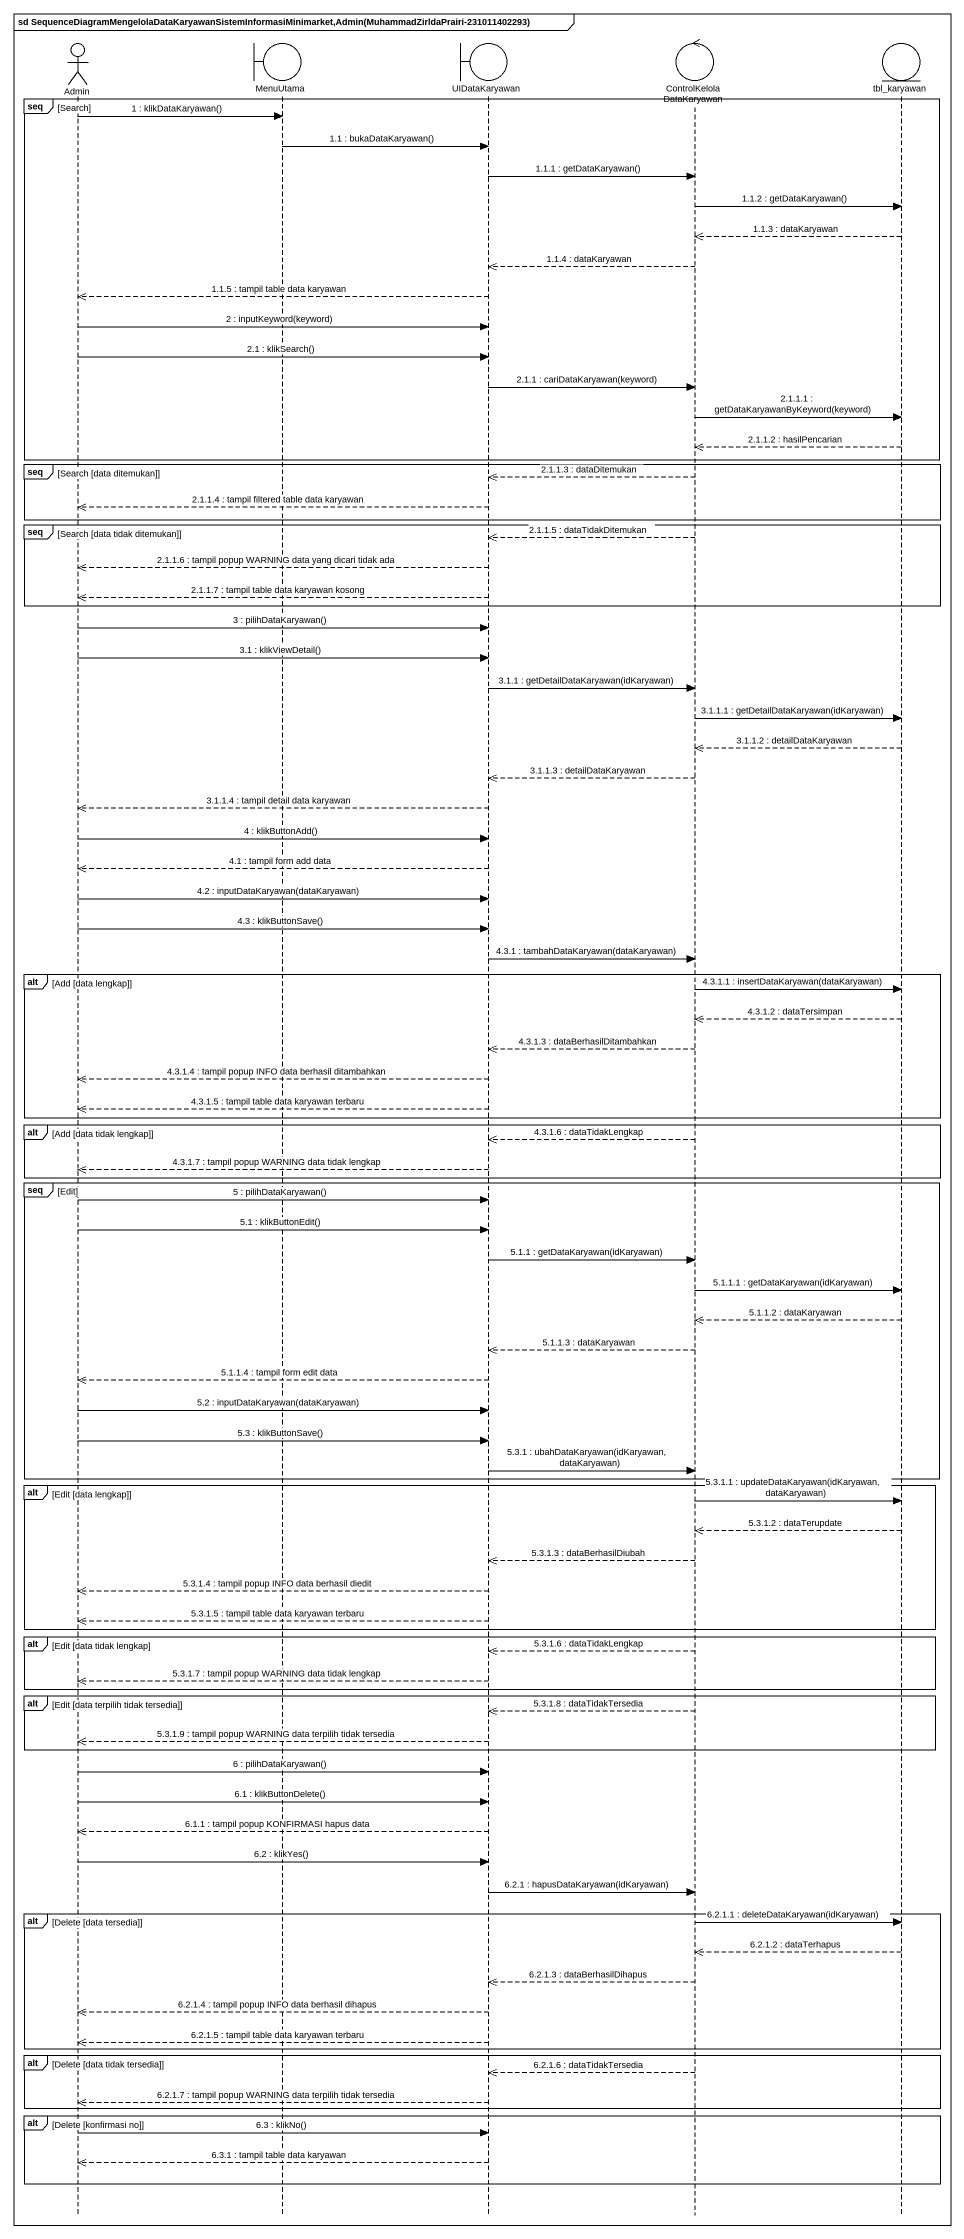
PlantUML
@startuml
mainframe sd SequenceDiagramMengelolaDataKaryawanSistemInformasiMinimarket,Admin(MuhammadZirldaPrairi-231011402293)
hide footbox
actor Admin
boundary MenuUtama
boundary UIDataKaryawan
control ControlKelolaDataKaryawan
entity tbl_karyawan

group seq [Search]
  Admin -> MenuUtama : 1 : klikDataKaryawan()
  MenuUtama -> UIDataKaryawan : 1.1 : bukaDataKaryawan()
  UIDataKaryawan -> ControlKelolaDataKaryawan : 1.1.1 : getDataKaryawan()
  ControlKelolaDataKaryawan -> tbl_karyawan : 1.1.2 : getDataKaryawan()
  tbl_karyawan -->> ControlKelolaDataKaryawan : 1.1.3 : dataKaryawan
  ControlKelolaDataKaryawan -->> UIDataKaryawan : 1.1.4 : dataKaryawan
  UIDataKaryawan -->> Admin : 1.1.5 : tampil table data karyawan
  Admin -> UIDataKaryawan : 2 : inputKeyword(keyword)
  Admin -> UIDataKaryawan : 2.1 : klikSearch()
  UIDataKaryawan -> ControlKelolaDataKaryawan : 2.1.1 : cariDataKaryawan(keyword)
  ControlKelolaDataKaryawan -> tbl_karyawan : 2.1.1.1 : getDataKaryawanByKeyword(keyword)
  tbl_karyawan -->> ControlKelolaDataKaryawan : 2.1.1.2 : hasilPencarian
end
group seq [Search [data ditemukan]]
  ControlKelolaDataKaryawan -->> UIDataKaryawan : 2.1.1.3 : dataDitemukan
  UIDataKaryawan -->> Admin : 2.1.1.4 : tampil filtered table data karyawan
end
group seq [Search [data tidak ditemukan]]
  ControlKelolaDataKaryawan -->> UIDataKaryawan : 2.1.1.5 : dataTidakDitemukan
  UIDataKaryawan -->> Admin : 2.1.1.6 : tampil popup WARNING data yang dicari tidak ada
  UIDataKaryawan -->> Admin : 2.1.1.7 : tampil table data karyawan kosong
end
Admin -> UIDataKaryawan : 3 : pilihDataKaryawan()
Admin -> UIDataKaryawan : 3.1 : klikViewDetail()
UIDataKaryawan -> ControlKelolaDataKaryawan : 3.1.1 : getDetailDataKaryawan(idKaryawan)
ControlKelolaDataKaryawan -> tbl_karyawan : 3.1.1.1 : getDetailDataKaryawan(idKaryawan)
tbl_karyawan -->> ControlKelolaDataKaryawan : 3.1.1.2 : detailDataKaryawan
ControlKelolaDataKaryawan -->> UIDataKaryawan : 3.1.1.3 : detailDataKaryawan
UIDataKaryawan -->> Admin : 3.1.1.4 : tampil detail data karyawan
Admin -> UIDataKaryawan : 4 : klikButtonAdd()
UIDataKaryawan -->> Admin : 4.1 : tampil form add data
Admin -> UIDataKaryawan : 4.2 : inputDataKaryawan(dataKaryawan)
Admin -> UIDataKaryawan : 4.3 : klikButtonSave()
UIDataKaryawan -> ControlKelolaDataKaryawan : 4.3.1 : tambahDataKaryawan(dataKaryawan)
alt Add [data lengkap]
  ControlKelolaDataKaryawan -> tbl_karyawan : 4.3.1.1 : insertDataKaryawan(dataKaryawan)
  tbl_karyawan -->> ControlKelolaDataKaryawan : 4.3.1.2 : dataTersimpan
  ControlKelolaDataKaryawan -->> UIDataKaryawan : 4.3.1.3 : dataBerhasilDitambahkan
  UIDataKaryawan -->> Admin : 4.3.1.4 : tampil popup INFO data berhasil ditambahkan
  UIDataKaryawan -->> Admin : 4.3.1.5 : tampil table data karyawan terbaru
end
alt Add [data tidak lengkap]
  ControlKelolaDataKaryawan -->> UIDataKaryawan : 4.3.1.6 : dataTidakLengkap
  UIDataKaryawan -->> Admin : 4.3.1.7 : tampil popup WARNING data tidak lengkap
end
group seq [Edit]
  Admin -> UIDataKaryawan : 5 : pilihDataKaryawan()
  Admin -> UIDataKaryawan : 5.1 : klikButtonEdit()
  UIDataKaryawan -> ControlKelolaDataKaryawan : 5.1.1 : getDataKaryawan(idKaryawan)
  ControlKelolaDataKaryawan -> tbl_karyawan : 5.1.1.1 : getDataKaryawan(idKaryawan)
  tbl_karyawan -->> ControlKelolaDataKaryawan : 5.1.1.2 : dataKaryawan
  ControlKelolaDataKaryawan -->> UIDataKaryawan : 5.1.1.3 : dataKaryawan
  UIDataKaryawan -->> Admin : 5.1.1.4 : tampil form edit data
  Admin -> UIDataKaryawan : 5.2 : inputDataKaryawan(dataKaryawan)
  Admin -> UIDataKaryawan : 5.3 : klikButtonSave()
  UIDataKaryawan -> ControlKelolaDataKaryawan : 5.3.1 : ubahDataKaryawan(idKaryawan, dataKaryawan)
end
alt Edit [data lengkap]
  ControlKelolaDataKaryawan -> tbl_karyawan : 5.3.1.1 : updateDataKaryawan(idKaryawan, dataKaryawan)
  tbl_karyawan -->> ControlKelolaDataKaryawan : 5.3.1.2 : dataTerupdate
  ControlKelolaDataKaryawan -->> UIDataKaryawan : 5.3.1.3 : dataBerhasilDiubah
  UIDataKaryawan -->> Admin : 5.3.1.4 : tampil popup INFO data berhasil diedit
  UIDataKaryawan -->> Admin : 5.3.1.5 : tampil table data karyawan terbaru
end
alt Edit [data tidak lengkap
  ControlKelolaDataKaryawan -->> UIDataKaryawan : 5.3.1.6 : dataTidakLengkap
  UIDataKaryawan -->> Admin : 5.3.1.7 : tampil popup WARNING data tidak lengkap
end
alt Edit [data terpilih tidak tersedia]
  ControlKelolaDataKaryawan -->> UIDataKaryawan : 5.3.1.8 : dataTidakTersedia
  UIDataKaryawan -->> Admin : 5.3.1.9 : tampil popup WARNING data terpilih tidak tersedia
end
Admin -> UIDataKaryawan : 6 : pilihDataKaryawan()
Admin -> UIDataKaryawan : 6.1 : klikButtonDelete()
UIDataKaryawan -->> Admin : 6.1.1 : tampil popup KONFIRMASI hapus data
Admin -> UIDataKaryawan : 6.2 : klikYes()
UIDataKaryawan -> ControlKelolaDataKaryawan : 6.2.1 : hapusDataKaryawan(idKaryawan)
alt Delete [data tersedia]
  ControlKelolaDataKaryawan -> tbl_karyawan : 6.2.1.1 : deleteDataKaryawan(idKaryawan)
  tbl_karyawan -->> ControlKelolaDataKaryawan : 6.2.1.2 : dataTerhapus
  ControlKelolaDataKaryawan -->> UIDataKaryawan : 6.2.1.3 : dataBerhasilDihapus
  UIDataKaryawan -->> Admin : 6.2.1.4 : tampil popup INFO data berhasil dihapus
  UIDataKaryawan -->> Admin : 6.2.1.5 : tampil table data karyawan terbaru
end
alt Delete [data tidak tersedia]
  ControlKelolaDataKaryawan -->> UIDataKaryawan : 6.2.1.6 : dataTidakTersedia
  UIDataKaryawan -->> Admin : 6.2.1.7 : tampil popup WARNING data terpilih tidak tersedia
end
alt Delete [konfirmasi no]
  Admin -> UIDataKaryawan : 6.3 : klikNo()
  UIDataKaryawan -->> Admin : 6.3.1 : tampil table data karyawan
end
@enduml
